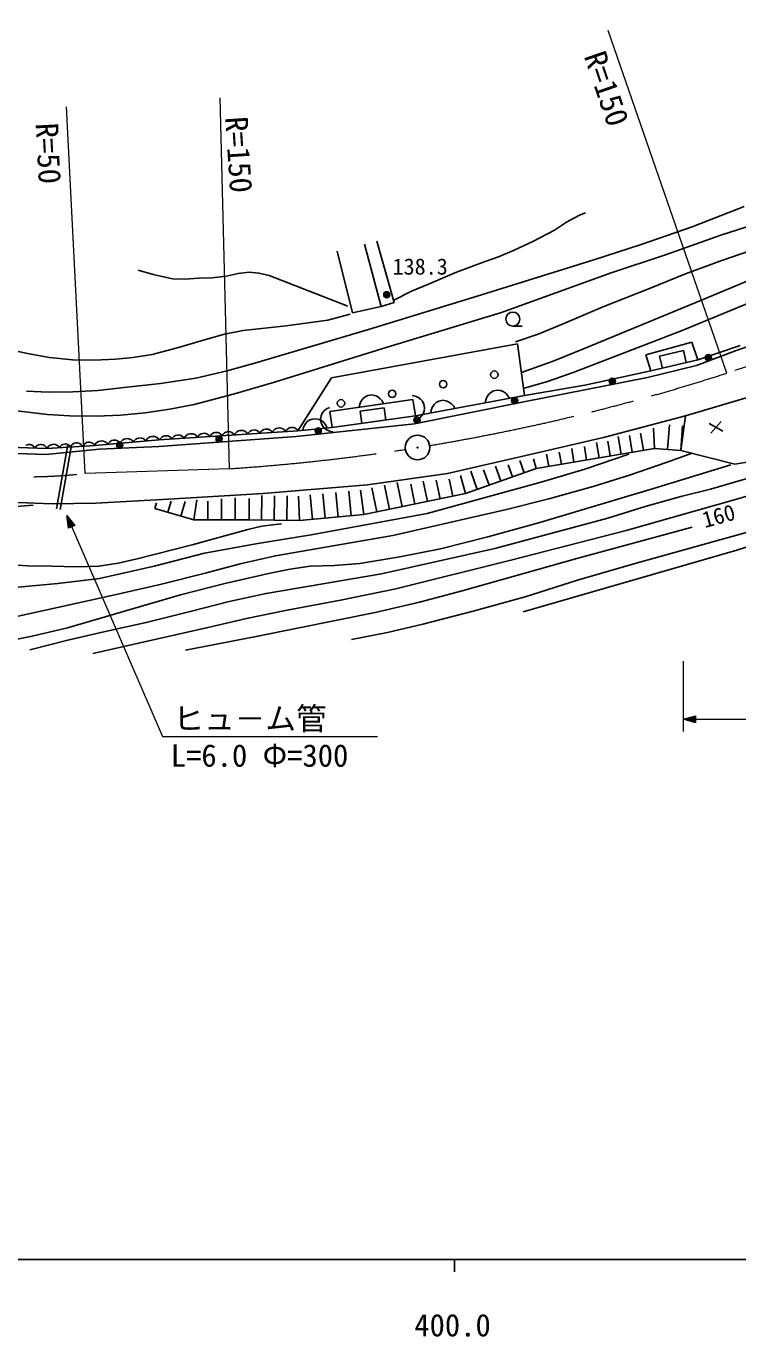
# Model space of a CAD drawing. Units: millimetres, scale not verified. Extents: x 40000 to 680000, y 20000 to 380000.
# Drawn here: x 433108 to 491088, y 198715 to 305488 of the extents above; entities that cross this region are included whole.
import ezdxf
from ezdxf.enums import TextEntityAlignment as Align

# ---------------------------------------------------------------- set-up
doc = ezdxf.new("R2010")
doc.units = ezdxf.units.MM
doc.header["$LTSCALE"] = 1000
doc.linetypes.add('CHAIN', pattern=[18.5, 12, -1.5, 3.5, -1.5])
for name, color, linetype, lineweight in [('M-BGD', 7, 'Continuous', 25), ('M-BMK', 2, 'CHAIN', 13), ('M-BMK-SRVR', 3, 'Continuous', 25), ('M-STR-HTXT', 7, 'Continuous', 13), ('M-TTL-BAND', 7, 'Continuous', 25)]:
    doc.layers.add(name, color=color, linetype=linetype, lineweight=lineweight)
doc.styles.add('ＭＳ ゴシック', font='')
doc.styles.get('ＭＳ ゴシック').set_extended_font_data('MS Gothic')

msp = doc.modelspace()

# ---------------------------------------------------------------- linework, layer by layer
at = {"layer": 'M-BGD'}
for p, q in [((462040, 282649), (460672, 287731)), ((461690, 287986), (463090, 282969)), ((458445, 287155), (459686, 282138)), ((463090, 282969), (462040, 282649)), ((459686, 282138), (462040, 282649)), ((472761, 281058), (473509, 281058)), ((497144, 281168), (491032, 279097)), ((483596, 278717), (487350, 279750)), ((487350, 279750), (487841, 278313)), ((457991, 276832), (473139, 279615)), ((473139, 279615), (473720, 275396)), ((483998, 277416), (483596, 278717)), ((486666, 279069), (484721, 278614)), ((486892, 278092), (486666, 279069)), ((491032, 279097), (487719, 277840)), ((487841, 278313), (491287, 279480)), ((487719, 277840), (483743, 276878)), ((487841, 278313), (483998, 277416)), ((484721, 278614), (484947, 277637)), ((455245, 272529), (457991, 276832)), ((483743, 276878), (473654, 274881)), ((478636, 276249), (483998, 277416)), ((486822, 273733), (497447, 276924)), ((497447, 276924), (486822, 273733)), ((470791, 275502), (470632, 275268)), ((470966, 275656), (470791, 275502)), ((471187, 275779), (470966, 275656)), ((471501, 275838), (471187, 275779)), ((471751, 275803), (471501, 275838)), ((471969, 275722), (471751, 275803)), ((472202, 275561), (471969, 275722)), ((472357, 275386), (472202, 275561)), ((473720, 275396), (478636, 276249)), ((457810, 274437), (457583, 274324)), ((457857, 274094), (464604, 275081)), ((464604, 275081), (457857, 274094)), ((460287, 274693), (460242, 274443)), ((460377, 274909), (460287, 274693)), ((460545, 275136), (460377, 274909)), ((460726, 275284), (460545, 275136)), ((460951, 275398), (460726, 275284)), ((461268, 275444), (460951, 275398)), ((461516, 275400), (461268, 275444)), ((461731, 275310), (461516, 275400)), ((461958, 275140), (461731, 275310)), ((462105, 274959), (461958, 275140)), ((462218, 274732), (462105, 274959)), ((464801, 275358), (464552, 275397)), ((464604, 275081), (464828, 273735)), ((464828, 273735), (464604, 275081)), ((473654, 274881), (464745, 273106)), ((465018, 275272), (464801, 275358)), ((473720, 275396), (464828, 273735)), ((465248, 275107), (465018, 275272)), ((465399, 274929), (465248, 275107)), ((465517, 274705), (465399, 274929)), ((465570, 274388), (465517, 274705)), ((466185, 274437), (466104, 274218)), ((466345, 274671), (466185, 274437)), ((466520, 274826), (466345, 274671)), ((466741, 274949), (466520, 274826)), ((467055, 275008), (466741, 274949)), ((467305, 274973), (467055, 275008)), ((467523, 274891), (467305, 274973)), ((467756, 274731), (467523, 274891)), ((467910, 274555), (467756, 274731)), ((468033, 274333), (467910, 274555)), ((470550, 275048), (470516, 274797)), ((470632, 275268), (470550, 275048)), ((472479, 275164), (472357, 275386)), ((456172, 273382), (455984, 273244)), ((456403, 273485), (456172, 273382)), ((456721, 273514), (456403, 273485)), ((456967, 273457), (456721, 273514)), ((457177, 273356), (456967, 273457)), ((457140, 273736), (457093, 273487)), ((457093, 273487), (457137, 273169)), ((457231, 273951), (457140, 273736)), ((457394, 273175), (457177, 273356)), ((457402, 274178), (457231, 273951)), ((457583, 274324), (457402, 274178)), ((458035, 272792), (457857, 274094)), ((457857, 274094), (458035, 272792)), ((464828, 273735), (458035, 272792)), ((462284, 274394), (460306, 274120)), ((460306, 274120), (460442, 273126)), ((462421, 273401), (462284, 274394)), ((464880, 273419), (465103, 273538)), ((465103, 273538), (465281, 273689)), ((465281, 273689), (465445, 273920)), ((465445, 273920), (465530, 274138)), ((465530, 274138), (465570, 274388)), ((466104, 274218), (466069, 273967)), ((480140, 271972), (486822, 273733)), ((486822, 273733), (486438, 270927)), ((455245, 272529), (443948, 271782)), ((446440, 272279), (446310, 272248)), ((446571, 272287), (446440, 272279)), ((446704, 272274), (446571, 272287)), ((446840, 272217), (446704, 272274)), ((447376, 272290), (447260, 272222)), ((447494, 272318), (447376, 272290)), ((447614, 272326), (447494, 272318)), ((447734, 272314), (447614, 272326)), ((447858, 272262), (447734, 272314)), ((448256, 272288), (448181, 272223)), ((448372, 272356), (448256, 272288)), ((448490, 272384), (448372, 272356)), ((448610, 272392), (448490, 272384)), ((448731, 272380), (448610, 272392)), ((448854, 272328), (448731, 272380)), ((448938, 272273), (448854, 272328)), ((449002, 272217), (448938, 272273)), ((449177, 272289), (449121, 272225)), ((449253, 272354), (449177, 272289)), ((449368, 272422), (449253, 272354)), ((449487, 272450), (449368, 272422)), ((449606, 272458), (449487, 272450)), ((449727, 272446), (449606, 272458)), ((449851, 272394), (449727, 272446)), ((449934, 272339), (449851, 272394)), ((449998, 272283), (449934, 272339)), ((450064, 272187), (449998, 272283)), ((450123, 272301), (450064, 272187)), ((450184, 272372), (450123, 272301)), ((450268, 272443), (450184, 272372)), ((450395, 272518), (450268, 272443)), ((450525, 272549), (450395, 272518)), ((450656, 272558), (450525, 272549)), ((450789, 272544), (450656, 272558)), ((450925, 272487), (450789, 272544)), ((451017, 272427), (450925, 272487)), ((451087, 272365), (451017, 272427)), ((451160, 272259), (451087, 272365)), ((451213, 272363), (451160, 272259)), ((451269, 272427), (451213, 272363)), ((451345, 272492), (451269, 272427)), ((451461, 272560), (451345, 272492)), ((451579, 272588), (451461, 272560)), ((451698, 272596), (451579, 272588)), ((451819, 272584), (451698, 272596)), ((451943, 272532), (451819, 272584)), ((452026, 272477), (451943, 272532)), ((452090, 272421), (452026, 272477)), ((452156, 272325), (452090, 272421)), ((452210, 272429), (452156, 272325)), ((452266, 272493), (452210, 272429)), ((452341, 272558), (452266, 272493)), ((452457, 272626), (452341, 272558)), ((452575, 272654), (452457, 272626)), ((452695, 272662), (452575, 272654)), ((452816, 272650), (452695, 272662)), ((452939, 272598), (452816, 272650)), ((453023, 272543), (452939, 272598)), ((453086, 272487), (453023, 272543)), ((453153, 272391), (453086, 272487)), ((453211, 272505), (453153, 272391)), ((453273, 272576), (453211, 272505)), ((453356, 272648), (453273, 272576)), ((453483, 272722), (453356, 272648)), ((453613, 272753), (453483, 272722)), ((453745, 272762), (453613, 272753)), ((453878, 272748), (453745, 272762)), ((454014, 272691), (453878, 272748)), ((454106, 272631), (454014, 272691)), ((454176, 272569), (454106, 272631)), ((454249, 272463), (454176, 272569)), ((454302, 272567), (454249, 272463)), ((454358, 272631), (454302, 272567)), ((454434, 272697), (454358, 272631)), ((454549, 272765), (454434, 272697)), ((454667, 272793), (454549, 272765)), ((454787, 272800), (454667, 272793)), ((454908, 272788), (454787, 272800)), ((455031, 272736), (454908, 272788)), ((455115, 272681), (455031, 272736)), ((464745, 273106), (455098, 272070)), ((455179, 272625), (455115, 272681)), ((455245, 272529), (455179, 272625)), ((458035, 272792), (455245, 272529)), ((455703, 272814), (455646, 272567)), ((455804, 273025), (455703, 272814)), ((455984, 273244), (455804, 273025)), ((457137, 273169), (457249, 272941)), ((457249, 272941), (457395, 272759)), ((457532, 272987), (457394, 273175)), ((457395, 272759), (457620, 272588)), ((457634, 272754), (457532, 272987)), ((457620, 272588), (457834, 272496)), ((457834, 272496), (458082, 272449)), ((483393, 270938), (483156, 272330)), ((484291, 271092), (484215, 272741)), ((485364, 271010), (485517, 273010)), ((486438, 270927), (486590, 272927)), ((488759, 273122), (489870, 272485)), ((489745, 273278), (488883, 272329)), ((434796, 271093), (430907, 271208)), ((433195, 271393), (433086, 271342)), ((433303, 271408), (433195, 271393)), ((433411, 271405), (433303, 271408)), ((433518, 271383), (433411, 271405)), ((433624, 271326), (433518, 271383)), ((433695, 271270), (433624, 271326)), ((433747, 271214), (433695, 271270)), ((433798, 271122), (433747, 271214)), ((433861, 271221), (433798, 271122)), ((433923, 271279), (433861, 271221)), ((434004, 271337), (433923, 271279)), ((434126, 271394), (434004, 271337)), ((434246, 271410), (434126, 271394)), ((434366, 271407), (434246, 271410)), ((434485, 271383), (434366, 271407)), ((434603, 271319), (434485, 271383)), ((434681, 271257), (434603, 271319)), ((434739, 271195), (434681, 271257)), ((438714, 271323), (434796, 271093)), ((434937, 271262), (434881, 271198)), ((435014, 271327), (434937, 271262)), ((435130, 271394), (435014, 271327)), ((435248, 271421), (435130, 271394)), ((435368, 271428), (435248, 271421)), ((435489, 271415), (435368, 271428)), ((435612, 271362), (435489, 271415)), ((435586, 266171), (436512, 271416)), ((435695, 271306), (435612, 271362)), ((435758, 271250), (435695, 271306)), ((435824, 271153), (435758, 271250)), ((435872, 271246), (435824, 271153)), ((435923, 271304), (435872, 271246)), ((435881, 266118), (436807, 271364)), ((435992, 271362), (435923, 271304)), ((436096, 271422), (435992, 271362)), ((436203, 271447), (436096, 271422)), ((436310, 271453), (436203, 271447)), ((436419, 271441), (436310, 271453)), ((436530, 271393), (436419, 271441)), ((436605, 271344), (436530, 271393)), ((436662, 271293), (436605, 271344)), ((436721, 271206), (436662, 271293)), ((436775, 271309), (436721, 271206)), ((436831, 271373), (436775, 271309)), ((436907, 271438), (436831, 271373)), ((437024, 271505), (436907, 271438)), ((437142, 271532), (437024, 271505)), ((437262, 271539), (437142, 271532)), ((437382, 271526), (437262, 271539)), ((437506, 271473), (437382, 271526)), ((437589, 271417), (437506, 271473)), ((437652, 271361), (437589, 271417)), ((437718, 271264), (437652, 271361)), ((437772, 271368), (437718, 271264)), ((437828, 271431), (437772, 271368)), ((437904, 271496), (437828, 271431)), ((438020, 271563), (437904, 271496)), ((438139, 271590), (438020, 271563)), ((438258, 271597), (438139, 271590)), ((438379, 271584), (438258, 271597)), ((438502, 271531), (438379, 271584)), ((438586, 271476), (438502, 271531)), ((438649, 271419), (438586, 271476)), ((438714, 271323), (438649, 271419)), ((438732, 271435), (438676, 271319)), ((443948, 271782), (438714, 271323)), ((438792, 271507), (438732, 271435)), ((438874, 271580), (438792, 271507)), ((439000, 271658), (438874, 271580)), ((439129, 271691), (439000, 271658)), ((443906, 271257), (439046, 271035)), ((439260, 271703), (439129, 271691)), ((439394, 271692), (439260, 271703)), ((439531, 271638), (439394, 271692)), ((439624, 271580), (439531, 271638)), ((439695, 271520), (439624, 271580)), ((439771, 271415), (439695, 271520)), ((439822, 271521), (439771, 271415)), ((439876, 271586), (439822, 271521)), ((439950, 271653), (439876, 271586)), ((440064, 271723), (439950, 271653)), ((440182, 271754), (440064, 271723)), ((440301, 271764), (440182, 271754)), ((440423, 271755), (440301, 271764)), ((440547, 271705), (440423, 271755)), ((440632, 271652), (440547, 271705)), ((440697, 271597), (440632, 271652)), ((440765, 271503), (440697, 271597)), ((440821, 271618), (440765, 271503)), ((440881, 271690), (440821, 271618)), ((440963, 271764), (440881, 271690)), ((441089, 271841), (440963, 271764)), ((441218, 271875), (441089, 271841)), ((441349, 271886), (441218, 271875)), ((441482, 271876), (441349, 271886)), ((441619, 271821), (441482, 271876)), ((441713, 271763), (441619, 271821)), ((441784, 271703), (441713, 271763)), ((441859, 271599), (441784, 271703)), ((441910, 271704), (441859, 271599)), ((441965, 271769), (441910, 271704)), ((442039, 271836), (441965, 271769)), ((442153, 271907), (442039, 271836)), ((442271, 271937), (442153, 271907)), ((442390, 271948), (442271, 271937)), ((442511, 271938), (442390, 271948)), ((442636, 271889), (442511, 271938)), ((442721, 271836), (442636, 271889)), ((442786, 271781), (442721, 271836)), ((442854, 271686), (442786, 271781)), ((442910, 271802), (442854, 271686)), ((442970, 271874), (442910, 271802)), ((443052, 271947), (442970, 271874)), ((443177, 272025), (443052, 271947)), ((443307, 272058), (443177, 272025)), ((443438, 272070), (443307, 272058)), ((443571, 272059), (443438, 272070)), ((443708, 272005), (443571, 272059)), ((443802, 271947), (443708, 272005)), ((443873, 271886), (443802, 271947)), ((443948, 271782), (443873, 271886)), ((455098, 272070), (443906, 271257)), ((444040, 271889), (443987, 271785)), ((444096, 271953), (444040, 271889)), ((444171, 272018), (444096, 271953)), ((444287, 272086), (444171, 272018)), ((444405, 272114), (444287, 272086)), ((444525, 272122), (444405, 272114)), ((444646, 272110), (444525, 272122)), ((444769, 272058), (444646, 272110)), ((444853, 272003), (444769, 272058)), ((444917, 271947), (444853, 272003)), ((444983, 271851), (444917, 271947)), ((445036, 271955), (444983, 271851)), ((445092, 272019), (445036, 271955)), ((445168, 272084), (445092, 272019)), ((445283, 272152), (445168, 272084)), ((445402, 272180), (445283, 272152)), ((445521, 272188), (445402, 272180)), ((445642, 272176), (445521, 272188)), ((445766, 272124), (445642, 272176)), ((445849, 272069), (445766, 272124)), ((445913, 272013), (445849, 272069)), ((445979, 271917), (445913, 272013)), ((446038, 272031), (445979, 271917)), ((446099, 272101), (446038, 272031)), ((446183, 272173), (446099, 272101)), ((446310, 272248), (446183, 272173)), ((446932, 272157), (446840, 272217)), ((447002, 272095), (446932, 272157)), ((447075, 271989), (447002, 272095)), ((447128, 272093), (447075, 271989)), ((447184, 272157), (447128, 272093)), ((447260, 272222), (447184, 272157)), ((447942, 272207), (447858, 272262)), ((448005, 272151), (447942, 272207)), ((448072, 272055), (448005, 272151)), ((448125, 272159), (448072, 272055)), ((448181, 272223), (448125, 272159)), ((449068, 272121), (449002, 272217)), ((449121, 272225), (449068, 272121)), ((474170, 270597), (480140, 271972)), ((478770, 270146), (478584, 271244)), ((479800, 270322), (479587, 271577)), ((480698, 270476), (480493, 271683)), ((481596, 270630), (481352, 272065)), ((482494, 270784), (482265, 272136)), ((490855, 269817), (505575, 272149)), ((434701, 270591), (430799, 270739)), ((439046, 271035), (434701, 270591)), ((434796, 271093), (434739, 271195)), ((434881, 271198), (434827, 271095)), ((467433, 269057), (474170, 270597)), ((474651, 269442), (474445, 270239)), ((474651, 269442), (479800, 270322)), ((475681, 269618), (475510, 270628)), ((476711, 269794), (476542, 270792)), ((477740, 269970), (477552, 271081)), ((479800, 270322), (484291, 271092)), ((484291, 271092), (486438, 270927)), ((486438, 270927), (490855, 269817)), ((468900, 267406), (474651, 269442)), ((469859, 267745), (469336, 269236)), ((470817, 268085), (470375, 269346)), ((471776, 268424), (471351, 269634)), ((472734, 268763), (472384, 269760)), ((473693, 269102), (473338, 270114)), ((452415, 267406), (460905, 268121)), ((460905, 268121), (467433, 269057)), ((462698, 266127), (462296, 268092)), ((463731, 266340), (463330, 268305)), ((464765, 266553), (464435, 268168)), ((465799, 266766), (465461, 268419)), ((466833, 266980), (466522, 268499)), ((467867, 267193), (467583, 268581)), ((468900, 267406), (468489, 268896)), ((438778, 266636), (444693, 266966)), ((444693, 266966), (452415, 267406)), ((449019, 265260), (449019, 266992)), ((450141, 265260), (450141, 267062)), ((451264, 265260), (451276, 267010)), ((452291, 265247), (452318, 267252)), ((453318, 265233), (453345, 267239)), ((454345, 265219), (454372, 267225)), ((455372, 265205), (455292, 267210)), ((456424, 265304), (456237, 267302)), ((457475, 265403), (457289, 267401)), ((458527, 265502), (458340, 267500)), ((459578, 265601), (459392, 267599)), ((460630, 265701), (460336, 267685)), ((460630, 265701), (468900, 267406)), ((461664, 265914), (461262, 267879)), ((432424, 266691), (435217, 266581)), ((435217, 266581), (438778, 266636)), ((443596, 266196), (443729, 266651)), ((443596, 266196), (446773, 265260)), ((444655, 265884), (444923, 266801)), ((445714, 265572), (446062, 266764)), ((446773, 265260), (447007, 266899)), ((447896, 265260), (447896, 266801)), ((446773, 265260), (451264, 265260)), ((451264, 265260), (455372, 265205)), ((455372, 265205), (460630, 265701))]:
    msp.add_line(p, q, dxfattribs=at)
for points in [[(472988, 279765), (474834, 280408), (476869, 281235), (480185, 282645), (483903, 284109), (486823, 285311), (489693, 286378), (498686, 289481), (507936, 292372), (510256, 292977), (512729, 293736), (521876, 296877), (530940, 300564), (535276, 302268), (539640, 303874), (541889, 304659), (544183, 305351), (547323, 306010)], [(473463, 277266), (476055, 278203), (478648, 279254), (487664, 282973), (496469, 286657), (505515, 290022), (508539, 291057), (511648, 292008), (521004, 294761), (530225, 297219), (533731, 298018), (537182, 298910), (546354, 301196), (548049, 301531), (550025, 301809), (552430, 302060), (555021, 302209), (559298, 302000)], [(433129, 275749), (434915, 275672), (436913, 275693), (438941, 275816), (441323, 276074), (444052, 276383), (446942, 276817), (449472, 277408), (451811, 278058), (461005, 280792), (470200, 283609), (479360, 286466), (483216, 287707), (487366, 289156), (491613, 290786)], [(431658, 274230), (434832, 273859), (436638, 273742), (438836, 273711), (440808, 273797), (442797, 273987), (444807, 274276), (446806, 274668), (450092, 275527), (453342, 276482), (462510, 279337), (471747, 282149), (480763, 285399), (485185, 286855), (489707, 288451), (493175, 289583)], [(463068, 283170), (464496, 283891), (465880, 284470), (468166, 285447), (470509, 286317), (471586, 286686), (472869, 287245), (474401, 287942), (476143, 288871), (477143, 289535), (478199, 290086), (478676, 290297)], [(442239, 285612), (443455, 285246), (445021, 284911), (445997, 284880), (447196, 284957), (448268, 284978), (449399, 285121), (450373, 285351), (451267, 285436), (452067, 285378), (452906, 285188), (459306, 282680)], [(473601, 275964), (475589, 276554), (477662, 277281), (486567, 280692), (495568, 284430)], [(433674, 266465), (431221, 266280), (428671, 266222), (425288, 266688), (421934, 267253), (420448, 267590), (418915, 268044), (416773, 268774), (414707, 269589), (413034, 270355), (411265, 271286), (408320, 273153), (405372, 275148), (403354, 276789), (401251, 278640), (400032, 279824), (398679, 281299), (396411, 283761)], [(429898, 279534), (433360, 278784), (435012, 278508), (436884, 278311), (438628, 278286), (440414, 278364), (441808, 278488), (443383, 278747), (445523, 279300), (447814, 280004), (449264, 280404), (450775, 280705), (454281, 281071), (457695, 281541), (459509, 282029)], [(438530, 254377), (447799, 256460), (451057, 257231), (454384, 257912), (458717, 258718), (463213, 259660), (472595, 261975), (481988, 264398), (491275, 267026), (494750, 268052), (498458, 269037), (507729, 271565), (517005, 274083), (524513, 276112)], [(459613, 255529), (462554, 256105), (465429, 256775), (469525, 257819), (473767, 259009), (478028, 260353), (482628, 261693), (491870, 264270), (501088, 267014), (510169, 269952), (519499, 272746), (521814, 273412), (524386, 274030), (525733, 274241), (527126, 274342), (527864, 274371)], [(527476, 272749), (526276, 272748), (525140, 272645), (521971, 272020), (518633, 271247), (509293, 268563), (500117, 265672), (490998, 262806), (481692, 260112), (473587, 257766)], [(433403, 254669), (436495, 255478), (439424, 256143), (442895, 256907), (446577, 257828), (449643, 258612), (452656, 259276), (462054, 260873), (471304, 262939), (480504, 265397), (483553, 266357), (486542, 267193), (488870, 267766), (491293, 268472), (493477, 269107), (495999, 269726), (498535, 270415), (501262, 271269), (501777, 271436)], [(482219, 270613), (478618, 269409), (475157, 268362), (465788, 265794), (456328, 264060), (451991, 263356), (447626, 262545), (443525, 261511), (439079, 260506), (435694, 260084), (432460, 259784), (430862, 259785), (429241, 259894), (427988, 260076), (426625, 260383), (424782, 260793)], [(430993, 257089), (440320, 259162), (444010, 259995), (447794, 260956), (450553, 261694), (453418, 262344), (462970, 263989), (472253, 266118), (475687, 266971), (479297, 267977), (482349, 268926), (485264, 269936), (487364, 270714)], [(428785, 255215), (429782, 255149), (430678, 255216), (433583, 255795), (436469, 256479), (445667, 259153), (449287, 260079), (452987, 260920), (454628, 261266), (456234, 261490), (458230, 261553), (460304, 261721), (463538, 262262), (466868, 262923), (470724, 263882), (474961, 265046), (484209, 267835), (490523, 269753)], [(431542, 261637), (433211, 261526), (435208, 261508), (437204, 261452), (439027, 261498), (440604, 261749), (442147, 262097), (446643, 263234), (451152, 264483), (452316, 264757), (453408, 264900), (453898, 264944)], [(487379, 264687), (477968, 262113), (468639, 259479), (465160, 258570), (461536, 257732), (451989, 255790), (446085, 254654)]]:
    msp.add_lwpolyline(points, dxfattribs=at)
for centre, major_axis in [((462486, 283608), (0, 251)), ((462486, 283608), (0, 150)), ((462486, 283608), (0, 50.1)), ((472761, 281630), (0, 572)), ((488694, 278478), (0, 251)), ((488694, 278478), (0, 150)), ((488694, 278478), (0, 50.1)), ((467086, 276321), (0, 301)), ((471251, 277098), (0, 301)), ((480862, 276563), (0, 251)), ((480862, 276563), (0, 150)), ((480862, 276563), (0, 50.1)), ((462921, 275543), (0, 301)), ((458756, 274765), (0, 301)), ((472902, 274987), (0, 251)), ((472902, 274987), (0, 150)), ((472902, 274987), (0, 50.1)), ((464944, 273401), (0, 251)), ((464944, 273401), (0, 150)), ((464944, 273401), (0, 50.1)), ((456902, 272516), (0, 251)), ((456902, 272516), (0, 150)), ((456902, 272516), (0, 50.1)), ((440734, 271363), (0, 251)), ((440734, 271363), (0, 150)), ((440734, 271363), (0, 50.1)), ((448824, 271866), (0, 251)), ((448824, 271866), (0, 150)), ((448824, 271866), (0, 50.1))]:
    msp.add_ellipse(centre, major_axis=major_axis, ratio=0.995529, dxfattribs=at)
at = {"layer": 'M-BMK'}
for p, q in [((507024, 282657), (490206, 277227)), ((449683, 269439), (437912, 269056))]:
    msp.add_line(p, q, dxfattribs=at)
for centre, major_axis, start_param, end_param in [((433266, 308902), (0, 40118), 2.3525979, 3.2581757), ((438193, 439528), (0, 170503), 3.3060178, 3.4530259), ((438440, 439567), (0, 170503), 3.2078801, 3.2927835)]:
    msp.add_ellipse(centre, major_axis=major_axis, ratio=0.995529, start_param=start_param, end_param=end_param, dxfattribs=at)
at = {"layer": 'M-BMK-SRVR'}
for major_axis in [(0, 1003), (0, 40.1)]:
    msp.add_ellipse((464992, 271163), major_axis=major_axis, ratio=0.995529, dxfattribs=at)
at = {"layer": 'M-STR-HTXT'}
for p, q in [((490206, 277227), (480513, 305141)), ((449683, 269439), (448904, 299660)), ((437912, 269056), (436381, 298925)), ((436416, 265616), (444214, 247616)), ((436416, 265616), (437071, 264808)), ((436558, 264584), (436416, 265616)), ((436527, 265358), (436981, 264813)), ((436615, 264653), (436527, 265358)), ((437071, 264808), (436558, 264584)), ((436591, 265211), (436892, 264818)), ((436673, 264722), (436591, 265211)), ((436981, 264813), (436615, 264653)), ((436892, 264818), (436673, 264722)), ((436687, 264990), (436803, 264822)), ((436730, 264790), (436687, 264990)), ((436803, 264822), (436730, 264790)), ((486635, 253752), (486635, 248018)), ((486635, 249021), (487634, 249302)), ((486635, 249021), (547619, 249021)), ((487634, 248740), (486635, 249021)), ((486915, 249021), (487594, 249222)), ((487594, 248821), (486915, 249021)), ((487075, 249021), (487554, 249141)), ((487554, 248901), (487075, 249021)), ((487314, 249021), (487514, 249061)), ((487514, 248981), (487314, 249021)), ((487514, 249061), (487514, 248981)), ((487554, 249141), (487554, 248901)), ((487594, 249222), (487594, 248821)), ((487634, 249302), (487634, 248740)), ((444214, 247616), (461720, 247616))]:
    msp.add_line(p, q, dxfattribs=at)
at = {"layer": 'M-TTL-BAND'}
for p, q in [((40000, 205000), (579000, 205000)), ((468000, 205000), (468000, 204000))]:
    msp.add_line(p, q, dxfattribs=at)

# ---------------------------------------------------------------- texts
at = {"layer": 'M-BGD', "style": 'ＭＳ ゴシック'}
msp.add_text('138.3', height=1320, dxfattribs=at).set_placement((462963, 284854), align=Align.BOTTOM_LEFT)
msp.add_text('160', height=1320, rotation=15.466, dxfattribs=at).set_placement((488511, 264217), align=Align.BOTTOM_LEFT)
at = {"layer": 'M-STR-HTXT', "style": 'ＭＳ ゴシック'}
for s, rotation, p in [('R=150', 288.821, (478008, 302880)), ('R=150', 273.783, (448770, 298040)), ('R=50', 273.086, (433324, 297540))]:
    msp.add_text(s, height=1833, rotation=rotation, dxfattribs=at).set_placement(p, align=Align.BOTTOM_LEFT)
for s, p in [('ヒュ－ム管', (445092, 247616)), ('L=6.0 Φ=300', (444885, 244607))]:
    msp.add_text(s, height=1833, dxfattribs=at).set_placement(p, align=Align.BOTTOM_LEFT)
at = {"layer": 'M-TTL-BAND', "style": 'ＭＳ ゴシック'}
msp.add_text('400.0', height=1833, dxfattribs=at).set_placement((467844, 198195), align=Align.BOTTOM_CENTER)

doc.saveas('drawing.dxf')
